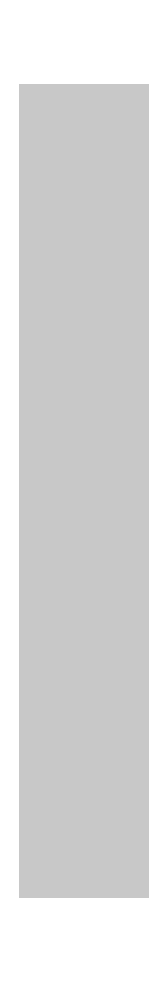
# Model space of a CAD drawing. Header units: metres. Extents: x -0.01 to 0.01, y -0.072 to 0.072.
import ezdxf

# ---------------------------------------------------------------- set-up
doc = ezdxf.new("R2010")
doc.units = ezdxf.units.M

# ---------------------------------------------------------------- blocks, each defined once
blk = doc.blocks.new('mis022')
at = {"const_width": 0.02}
blk.add_lwpolyline([(0, 0.0625), (0, -0.0625)], dxfattribs=at)

msp = doc.modelspace()

# ---------------------------------------------------------------- block references
msp.add_blockref('mis022', (0, 0))

doc.saveas('drawing.dxf')
